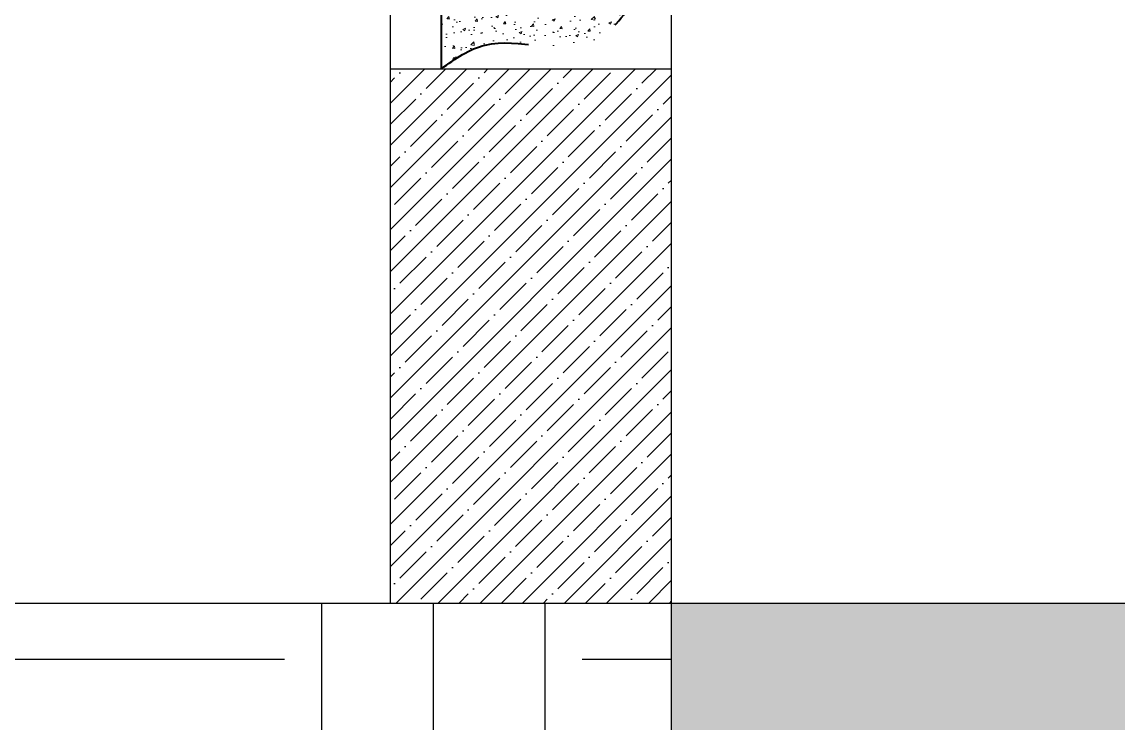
# Model space of a CAD drawing. Header units: millimetres. Extents: x 1251.1 to 1334.1, y 1577.6 to 1641.3.
# Drawn here: x 1311.568 to 1312.737, y 1597.394 to 1598.141 of the extents above; entities that cross this region are included whole.
import ezdxf

# ---------------------------------------------------------------- set-up
doc = ezdxf.new("R2010")
doc.units = ezdxf.units.MM
doc.linetypes.add('ACAD_ISO02W100', pattern=[15, 12, -3])
doc.linetypes.add('TRATTOPUNTO', pattern=[1, 0.5, -0.25, 0, -0.25])
doc.layers.add('MURATURA', color=140, linetype='Continuous')
doc.layers.add('TRATTEGGI - Hatch', color=253, linetype='Continuous')
doc.layers.add('MURATURA sezioni - section wall', color=7, linetype='Continuous', lineweight=40)
doc.layers.add('TRATTEGGIO - hatch', color=252, linetype='Continuous', lineweight=20)

msp = doc.modelspace()

# ---------------------------------------------------------------- hatches: boundary and pattern name
at = {"layer": 'MURATURA', "linetype": 'ByBlock'}
h = msp.add_hatch(dxfattribs=at)
h.set_pattern_fill('EARTH', color=2, scale=0.05)
h.set_pattern_definition([(0, (23.4332, 0), (0.3175, 0.3175), [0.3175, -0.3175]), (0, (23.4332, 0.11906), (0.3175, 0.3175), [0.3175, -0.3175]), (0, (23.4332, 0.23813), (0.3175, 0.3175), [0.3175, -0.3175]), (90, (23.4729, 0.2778), (-0.3175, 0.3175), [0.3175, -0.3175]), (90, (23.59196, 0.2778), (-0.3175, 0.3175), [0.3175, -0.3175]), (90, (23.71103, 0.2778), (-0.3175, 0.3175), [0.3175, -0.3175])])
h.paths.add_polyline_path([(1312.2611, 1597.5218), (1311.9611, 1597.5218), (1306.5361, 1597.5218), (1304.3575, 1597.5218), (1302.2811, 1597.5218), (1299.5611, 1597.5218), (1299.2611, 1597.5218), (1299.2611, 1597.2218), (1299.5611, 1597.2218), (1311.9611, 1597.2218), (1312.2611, 1597.2218)])
h.paths.add_polyline_path([(1312.2611, 1600.8218), (1299.2611, 1600.8218), (1299.2611, 1600.5218), (1303.9612, 1600.5218), (1303.9612, 1600.3949), (1304.1112, 1600.3949), (1304.1112, 1600.5218), (1312.2611, 1600.5218)])
h = msp.add_hatch(dxfattribs=at)
h.set_pattern_fill('GRAVEL', color=8, scale=0.05)
h.set_pattern_definition([(228.0127875, (-3.15388, 1.27), (-10.160000001, -11.4299999993), [0.1708607, -16.9152418]), (184.969741, (-3.268184, 1.143), (15.239999994, 1.2700000723), [0.29320236, -29.02702445]), (132.510447, (-3.56028, 1.1176), (12.7000000054, -13.969999995), [0.20674076, -20.4673614]), (267.273689, (-4.055584, 0.8001), (1.2700000027, 25.3999999999), [0.26700226, -26.4332187]), (292.8336542, (-4.068284, 0.5334), (-6.3500000005, 15.2399999998), [0.26181685, -25.9199039]), (357.273689, (-3.966684, 0.2921), (-25.3999999999, 1.2700000027), [0.26700226, -26.4332187]), (37.6942405, (-3.699984, 0.2794), (-16.5099999993, -12.700000001), [0.3530968, -34.95655766]), (72.2553284, (-3.420584, 0.4953), (8.8900000024, 27.9399999992), [0.33335976, -33.0026283]), (121.4295656, (-3.318984, 0.8128), (-10.1600000014, 16.5099999991), [0.2679065, -26.52277285]), (175.2363583, (-3.45868, 1.0414), (13.97, -1.270000002), [0.30585664, -14.9869685]), (222.3974378, (-3.763484, 1.0668), (-15.2399999995, -13.9700000005), [0.39553896, -39.15838626]), (138.814075, (-2.79828, 0.7874), (-8.8899999995, 7.6200000006), [0.1350023, -13.3652829]), (171.4692344, (-2.899884, 0.8763), (16.5100000004, -2.5399999971), [0.256841, -25.4273195]), (225, (-3.1539, 0.9144), (-3e-16, -1.27), [0.1796047, -1.61644655]), (203.1985905, (-3.24278, 1.0668), (6.35, 2.54), [0.09672066, -9.5753112]), (291.80141, (-3.33168, 1.0287), (-1.27, 3.81), [0.1367828, -6.7023765]), (30.963757, (-3.28088, 0.9017), (3.81, 2.54), [0.2221598, -7.1831491]), (161.565051, (-3.0904, 1.016), (2.54, -1.27), [0.1606436, -3.85544906]), (16.3895403, (-4.068284, 1.0287), (12.7, 3.81), [0.225044, -22.2794133]), (70.346176, (-3.85238, 1.0922), (-5.0800000005, -13.97), [0.1887995, -18.69110784]), (293.1985905, (-3.09038, 1.27), (-2.54, 6.35), [0.19344005, -9.4785918]), (343.6104597, (-3.014184, 1.0922), (-12.7000000003, 3.809999999), [0.225044, -22.2794133]), (339.443955, (-4.06828, 0.2413), (-6.35, 2.54), [0.2170176, -10.63386716]), (294.7751406, (-3.86508, 0.1651), (-6.3500000076, 13.9699999966), [0.18183606, -18.0017967]), (66.8014095, (-3.07768, 0), (2.54, 6.35), [0.19344005, -9.4785918]), (17.3540246, (-3.00148, 0.1778), (-16.5099999997, -5.080000001), [0.2128914, -21.076188]), (69.443955, (-3.69998, 0), (-2.54, -6.35), [0.1085088, -10.74237596]), (101.309932, (-3.15388, 0), (-1.27, 5.08), [0.0647573, -6.4109975]), (165.963757, (-3.16658, 0.0635), (3.81, -1.27), [0.26181685, -4.9745273]), (186.009006, (-3.420584, 0.127), (12.7, 1.2700000007), [0.2426335, -24.0206824]), (303.690068, (-3.2809, 0.7874), (-1.27, 2.54), [0.18316194, -4.3958882]), (353.1572266, (-3.179284, 0.635), (21.5900000001, -2.5399999989), [0.3197784, -31.6580045]), (60.945396, (-2.86178, 0.5969), (-5.08, -8.89), [0.1307541, -12.94469616]), (90, (-2.7983, 0.7112), (-1.27, 1.27), [0.0762, -1.1938]), (120.256437, (-3.44598, 0.1651), (5.0799999994, -8.8900000004), [0.1764335, -17.4669704]), (48.0127875, (-3.53488, 0.3175), (10.160000001, 11.4299999993), [0.34172144, -16.7443811]), (0, (-3.3063, 0.5715), (1.27, 1.27), [0.3302, -0.9398]), (325.3048465, (-2.97608, 0.5715), (12.7000000048, -8.889999993), [0.2008048, -19.8796584]), (254.054604, (-2.81098, 0.4572), (-1.27, -5.08), [0.18491454, -9.060825]), (207.6459754, (-2.861784, 0.2794), (-24.1300000009, -12.6999999983), [0.30107255, -29.8062322]), (175.4260787, (-3.128484, 0.1397), (-16.51, 1.27), [0.3185147, -31.5329232])])
h.paths.add_polyline_path([(1294.0445, 1597.5218), (1294.0445, 1595.4218), (1298.9611, 1595.4218), (1298.9611, 1595.7218), (1299.2611, 1596.0201), (1299.2611, 1597.2218), (1299.2611, 1597.5218)])
h.paths.add_polyline_path([(1312.2611, 1597.5218), (1312.2611, 1597.2218), (1312.2611, 1596.0201), (1312.5611, 1595.7218), (1312.5611, 1595.4218), (1317.4777, 1595.4218), (1317.4777, 1597.5218)])
at = {"layer": 'TRATTEGGI - Hatch', "linetype": 'ACAD_ISO02W100'}
h = msp.add_hatch(dxfattribs=at)
h.set_pattern_fill('ANSI35', color=3, scale=0.005)
h.set_pattern_definition([(45, (-4.068284, 0), (-0.0224506403, 0.0224506403), []), (45, (-4.045833, 0), (-0.0224506403, 0.0224506403), [0.0396875, -0.0079375, 0, -0.0079375])])
h.paths.add_polyline_path([(1311.9611, 1597.5218), (1312.2611, 1597.5218), (1312.2611, 1598.0913), (1311.9611, 1598.0913)])
at = {"layer": 'TRATTEGGIO - hatch'}
h = msp.add_hatch(dxfattribs=at)
h.set_pattern_fill('AR-CONC', color=256, scale=0.000164925, style=0)
h.set_pattern_definition([(50, (1311.097055, 1598.34945), (0.0300469, -0.00262876), [0.0031418, -0.0345601]), (355, (1311.097055, 1598.34945), (-0.0058124, 0.0315101), [0.0025135, -0.0276481]), (100.451, (1311.099559, 1598.34923), (0.0242346, 0.0288812), [0.00267014, -0.0293716]), (46.1842, (1311.097055, 1598.35783), (0.0447078, -0.0069339), [0.0047127, -0.0518402]), (96.6356, (1311.10078, 1598.35725), (0.039154, 0.0408068), [0.0040052, -0.0440574]), (351.184, (1311.097055, 1598.35783), (0.039154, 0.0408067), [0.0037702, -0.0414722]), (21, (1311.101244, 1598.355734), (0.02500516, -0.0168662), [0.0031418, -0.0345601]), (326, (1311.101244, 1598.355734), (0.0101927, 0.0303773), [0.0025135, -0.0276481]), (71.4514, (1311.103327, 1598.35433), (0.0351978, 0.0135112), [0.00267014, -0.0293716]), (37.5, (1311.097055, 1598.34945), (0.00050939, 0.01394528), [0, -0.02731298, 0, -0.02806702, 0, -0.02775284]), (7.5, (1311.097055, 1598.34945), (0.01102027, 0.01652233), [0, -0.0160024, 0, -0.02668461, 0, -0.0105775]), (327.5, (1311.087713, 1598.34945), (0.02236234, -0.00094482), [0, -0.01047277, 0, -0.03267504, 0, -0.04335726]), (317.5, (1311.083524, 1598.34945), (0.02443028, 0.00419348), [0, -0.0136146, 0, -0.02169958, 0, -0.03078994])])
edge = h.paths.add_edge_path()
edge.add_line((1312.0156, 1598.1625), (1312.0156, 1598.0913))
edge.add_spline(control_points=[(1312.0156, 1598.0913), (1312.0306, 1598.1019), (1312.0768, 1598.1346), (1312.1676, 1598.094), (1312.2068, 1598.1441), (1312.2213, 1598.1625)], knot_values=[0, 0, 0, 0, 64.664479, 199.615519, 278.3914, 278.3914, 278.3914, 278.3914], degree=3, periodic=0)
edge.add_line((1312.2213, 1598.1625), (1312.0156, 1598.1625))

# ---------------------------------------------------------------- linework, layer by layer
at = {"layer": 'MURATURA', "linetype": 'ByBlock'}
for p, q in [((1312.2611, 1597.2218), (1312.2611, 1604.1218)), ((1312.2611, 1597.2218), (1312.2611, 1603.8218)), ((1311.9611, 1600.5218), (1311.9611, 1597.5218)), ((1312.2611, 1597.5218), (1312.2611, 1600.5218)), ((1311.9611, 1598.0913), (1312.2611, 1598.0913)), ((1306.5361, 1597.5218), (1312.2611, 1597.5218)), ((1312.2611, 1597.5218), (1317.4777, 1597.5218)), ((1312.2611, 1597.5218), (1317.4777, 1597.5218))]:
    msp.add_line(p, q, dxfattribs=at)
at = {"layer": 'MURATURA sezioni - section wall'}
msp.add_line((1312.0156, 1598.1625), (1312.0156, 1598.0913), dxfattribs=at)
at = {"layer": 'MURATURA sezioni - section wall', "linetype": 'TRATTOPUNTO', "ltscale": 0.02}
msp.add_spline([(1312.0156, 1598.0913), (1312.0625, 1598.1166), (1312.1738, 1598.1182), (1312.2213, 1598.1625)], degree=3, dxfattribs=at)

doc.saveas('drawing.dxf')
